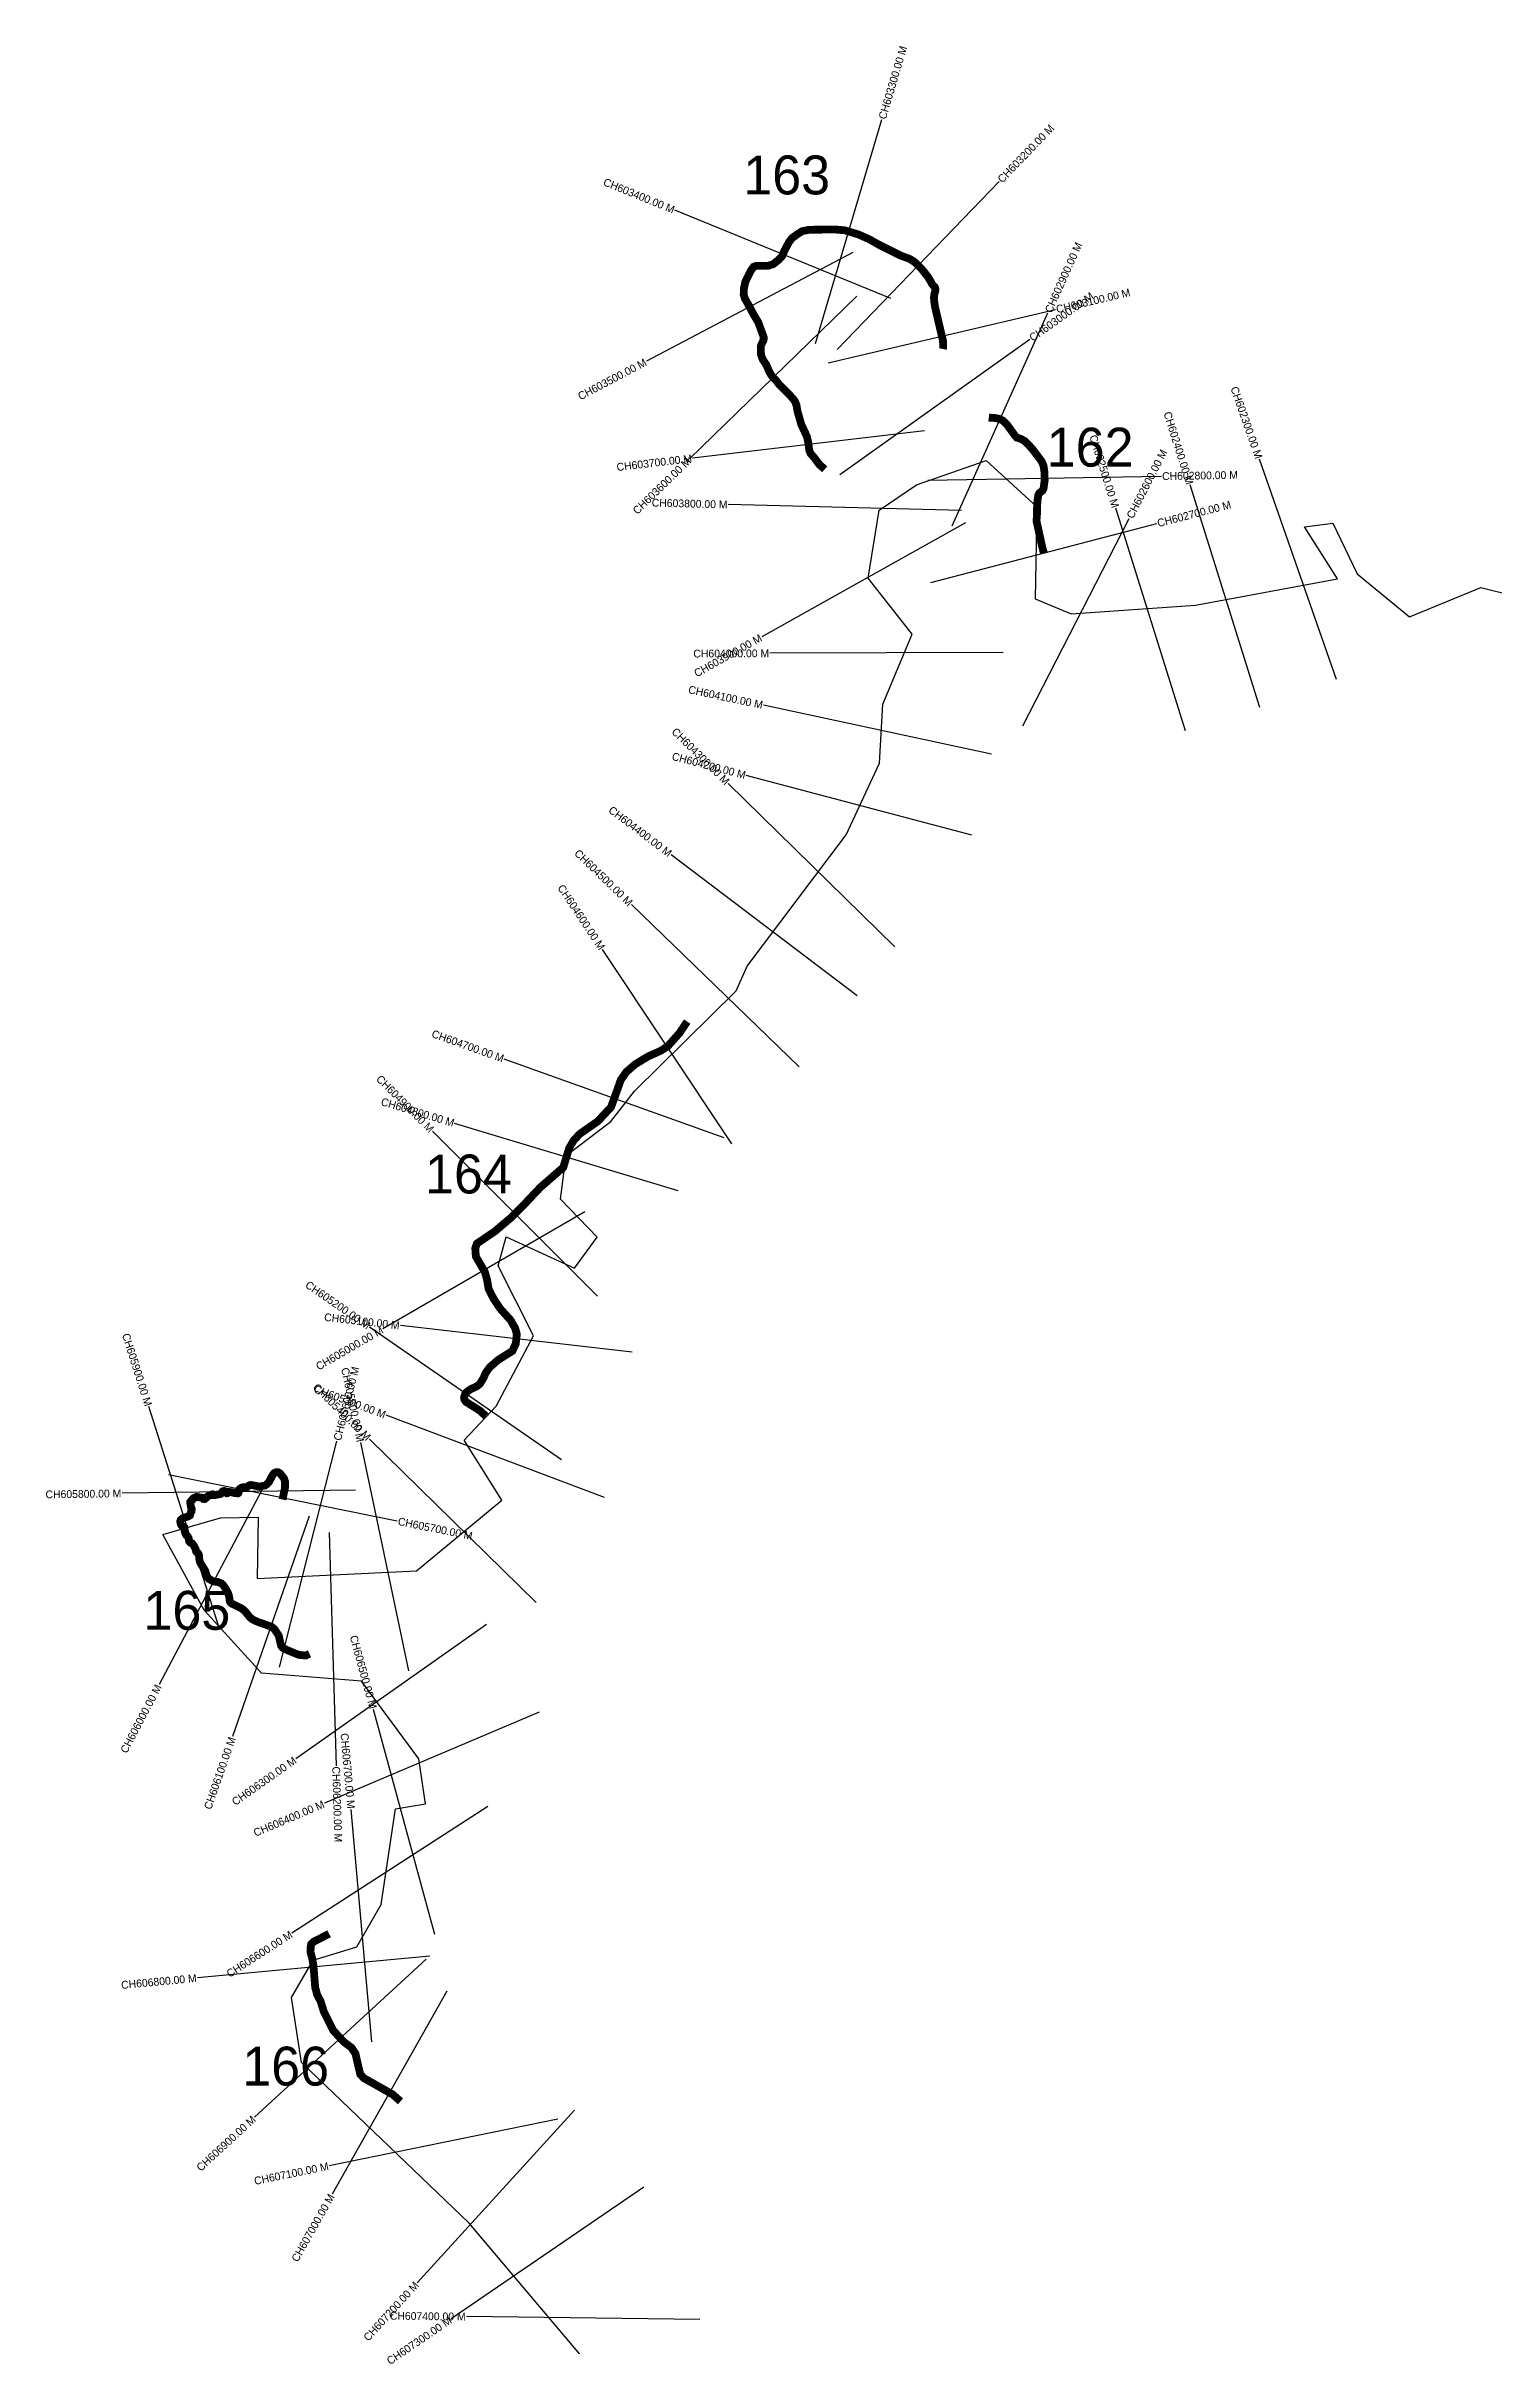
# Model space of a CAD drawing. Header units: metres. Extents: x 319599 to 325959, y 1825850 to 1831473.
# Drawn here: x 319599 to 321460, y 1828516 to 1831473 of the extents above; entities that cross this region are included whole.
import ezdxf
from ezdxf.enums import TextEntityAlignment as Align

# ---------------------------------------------------------------- set-up
doc = ezdxf.new("R2010")
doc.units = ezdxf.units.M
for name, color, linetype in [('CS', 134, 'Continuous'), ('CSMark', 6, 'Continuous'), ('UNPROTECTED', 10, 'Continuous')]:
    doc.layers.add(name, color=color, linetype=linetype)

msp = doc.modelspace()

# ---------------------------------------------------------------- linework, layer by layer
at = {"color": 6}
for points in [[(320669.5, 1830876.6), (320717.4, 1830909.1), (320807.1, 1830940.5), (320872.1, 1830880.8), (320870, 1830762.6), (320916.4, 1830743.5), (321076.2, 1830754.3), (321258.6, 1830788.4), (321216.2, 1830855.2), (321252.7, 1830859.8), (321284.1, 1830794.7), (321351.4, 1830739.5), (321442.8, 1830777.1), (321489.7, 1830765.5)], [(320291.7, 1828497.6), (320142.5, 1828674.3), (319927.1, 1828880.9), (319914.1, 1828964.3), (319942.3, 1829012.5), (319998.2, 1829029.4), (320029.7, 1829084.1), (320048.1, 1829206.8), (320086.6, 1829213.3), (320078, 1829271.2), (320004.4, 1829371), (319875.7, 1829381.2), (319802, 1829462.2), (319748.9, 1829559.5), (319823.2, 1829581.1), (319871.6, 1829582.1), (319870.2, 1829503.2), (320074.8, 1829512.9), (320184.6, 1829603.7), (320136.1, 1829681.1), (320177.4, 1829724.7), (320225.4, 1829814.9), (320179.9, 1829904.9), (320190, 1829942.3), (320278.1, 1829902.1), (320307.1, 1829942.1), (320260.2, 1829990.8), (320267.4, 1830046.9), (320324.8, 1830090.7), (320355, 1830129.8), (320486, 1830258.7), (320499.8, 1830290.3), (320627.2, 1830459.3), (320670.2, 1830551.5), (320674.4, 1830627.2), (320711.9, 1830717.2), (320655.4, 1830789.3), (320669.5, 1830876.6)]]:
    msp.add_lwpolyline(points, dxfattribs=at)
at = {"layer": 'CS'}
for p, q in [((320587.8, 1831091.1), (320673, 1831378.7)), ((320615.6, 1831083.3), (320823.7, 1831299.3)), ((320684.8, 1831148.9), (320407, 1831262.2)), ((320635.7, 1831208), (320370.4, 1831068)), ((320640.9, 1831151.9), (320426, 1830942.6)), ((320604.2, 1831066), (320896.2, 1831134.5)), ((320763.5, 1830856.6), (320886.3, 1831130.4)), ((320619, 1830922.4), (320863.4, 1831096.4)), ((320727.8, 1830978.8), (320429.9, 1830943.4)), ((321257.4, 1830659.1), (321158.3, 1830942.2)), ((320732.3, 1830915), (321032.3, 1830920.3)), ((321158.9, 1830622.8), (321069.2, 1830909.1)), ((320775.6, 1830876), (320475.7, 1830883.7)), ((321063.5, 1830592.9), (320973.8, 1830879.2)), ((320780.5, 1830860.2), (320518.7, 1830713.9)), ((320736, 1830783.8), (321026.4, 1830859.4)), ((320854.1, 1830599.2), (320991.1, 1830866.1)), ((320829.2, 1830693.8), (320529.2, 1830692.6)), ((320814.2, 1830562.7), (320520.9, 1830625.7)), ((320689.6, 1830315), (320475.7, 1830525.3)), ((320788.8, 1830458.7), (320498.8, 1830535.4)), ((320641.2, 1830252.3), (320402.1, 1830433.5)), ((320566.7, 1830160.9), (320351.1, 1830369.5)), ((320480.2, 1830062), (320314.2, 1830311.9)), ((320470.2, 1830069.6), (320187.8, 1830170.8)), ((320307.6, 1829866.1), (320095.4, 1830078.2)), ((320411.3, 1830001.6), (320124, 1830088.2)), ((320291.3, 1829974.5), (320031.8, 1829824)), ((320261.3, 1829655.5), (320014.7, 1829826.4)), ((320352.3, 1829794.2), (320054.2, 1829828.2)), ((319821.7, 1829438.3), (319730.8, 1829724.2)), ((320316.7, 1829607.4), (320035.8, 1829712.9)), ((319899, 1829388.9), (319972.7, 1829679.8)), ((320065.3, 1829384.3), (320003.2, 1829677.8)), ((320228.7, 1829472.2), (320014.6, 1829682.3)), ((319884.1, 1829632), (319744, 1829366.7)), ((319756.3, 1829636.8), (320050.3, 1829577.1)), ((319996.5, 1829616.7), (319696.5, 1829612.6)), ((319937.1, 1829583), (319838.5, 1829299.7)), ((319962.7, 1829562.3), (319971.5, 1829262.4)), ((320165.1, 1829443.7), (319919.7, 1829271.2)), ((320232.7, 1829331.4), (319956.7, 1829214)), ((320098.6, 1829045.4), (320019.8, 1829334.8)), ((320166.8, 1829210), (319914.8, 1829047.2)), ((320017.5, 1828907.4), (319991, 1829206.2)), ((320092, 1829017.6), (319793.3, 1828989.5)), ((320087.3, 1829013.7), (319866.8, 1828810.4)), ((320114, 1828972.6), (319966.4, 1828711.5)), ((320256.7, 1828808), (319962.8, 1828747.9)), ((320277.9, 1828819.3), (320075.8, 1828597.6)), ((320367, 1828720.6), (320119.4, 1828551.2)), ((320439.1, 1828550.4), (320139.1, 1828554))]:
    msp.add_line(p, q, dxfattribs=at)
at = {"layer": 'UNPROTECTED', "const_width": 10, "flags": 128}
for points in [[(320751.6, 1831083.8), (320752, 1831085.8), (320751.6, 1831094.5), (320748.5, 1831107.7), (320747, 1831114), (320744.2, 1831126), (320741.3, 1831138.4), (320740.4, 1831145.3), (320740, 1831149.7), (320740.6, 1831154.5), (320741.7, 1831157.7), (320742, 1831161.1), (320741.2, 1831163.2), (320737.9, 1831166.9), (320735.8, 1831170.6), (320732.8, 1831175.8), (320728.3, 1831181.6), (320723.8, 1831187.2), (320714.6, 1831196.1), (320708.3, 1831199.9), (320697.1, 1831204), (320683.7, 1831210.7), (320669.3, 1831217.9), (320656.9, 1831224.9), (320643, 1831231.1), (320625, 1831236.5), (320612.7, 1831237.5), (320593.9, 1831237.3), (320579.4, 1831237.1), (320570.9, 1831235.4), (320565.6, 1831232.2), (320558, 1831226.8), (320553.8, 1831221.5), (320547.9, 1831210.4), (320545.2, 1831203.7), (320540.8, 1831198.8), (320533.3, 1831192.8), (320526.4, 1831190.7), (320518, 1831190.7), (320511.3, 1831190.7), (320508.3, 1831189.5), (320505, 1831185.1), (320501.3, 1831177.7), (320497.6, 1831170.2), (320495.7, 1831161.3), (320495.5, 1831153.6), (320497.2, 1831148.3), (320501.1, 1831141.6), (320508.3, 1831128), (320514.2, 1831118.2), (320518.1, 1831107.5), (320519.8, 1831103), (320521.3, 1831098.8), (320521.1, 1831095.5), (320519.6, 1831092.4), (320517.8, 1831088.8), (320517.4, 1831084.7), (320517.8, 1831076.2), (320520.1, 1831070.1), (320524.5, 1831063.7), (320528.7, 1831053.9), (320531.9, 1831048.8), (320536.5, 1831044.1), (320540.8, 1831038.6), (320551.4, 1831027.8), (320558.1, 1831020.9), (320561.3, 1831016.6), (320563.3, 1831011.8), (320564.7, 1831003.6), (320569.5, 1830986.9), (320574.2, 1830976.7), (320576.8, 1830971.1), (320578.6, 1830962.8), (320579.8, 1830953.4), (320581.4, 1830949.6), (320586.2, 1830944.1), (320592.7, 1830935.3), (320599.7, 1830929.2)], [(320881.2, 1830821.7), (320878.9, 1830830.5), (320871.8, 1830862.9), (320872.4, 1830869.4), (320872.5, 1830879.4), (320873.1, 1830888.8), (320874.1, 1830895.8), (320875.6, 1830898.7), (320879.5, 1830901.7), (320880.9, 1830904.4), (320882.3, 1830914.7), (320882.1, 1830925.3), (320880.9, 1830933.7), (320878.2, 1830939.8), (320872, 1830948), (320866.5, 1830955.3), (320857.3, 1830965.1), (320851.7, 1830968.3), (320846.5, 1830969.9), (320843.8, 1830973), (320834.5, 1830985.8), (320828.4, 1830991.9), (320823.6, 1830994.1), (320819.3, 1830995), (320811.3, 1830995.6), (320810.5, 1830995.7)], [(320422.9, 1830219.1), (320413.1, 1830204.5), (320403.7, 1830193.9), (320398, 1830187.5), (320389.6, 1830181.9), (320372.7, 1830174.3), (320356.3, 1830164.4), (320344.7, 1830154.4), (320337.6, 1830144.2), (320333, 1830131.3), (320327.7, 1830116.6), (320325, 1830109.1), (320317.5, 1830101.1), (320308, 1830090.9), (320295.1, 1830081.9), (320284.6, 1830074.5), (320276.7, 1830065.9), (320271, 1830056), (320267, 1830042.8), (320263.6, 1830031.6), (320234.3, 1830006.1), (320213.4, 1829984), (320195.9, 1829966.5), (320175.3, 1829949.1), (320160.7, 1829939.2), (320152.6, 1829933.7), (320150.5, 1829927.7), (320151.2, 1829917.1), (320159.2, 1829903.3), (320162.8, 1829897.2), (320165.6, 1829887.3), (320167.6, 1829875.3), (320174.1, 1829862.7), (320182.8, 1829849.7), (320195.9, 1829835.2), (320201.9, 1829824.6), (320203.9, 1829816.9), (320202.5, 1829804.6), (320198, 1829795.4), (320179.9, 1829784.1), (320169, 1829774.6), (320163.6, 1829766.9), (320161, 1829760.7), (320156.5, 1829753.4), (320152.3, 1829750), (320145.1, 1829746.8), (320139.2, 1829742.7), (320137.4, 1829740.1), (320136.1, 1829736.1), (320136.5, 1829732.9), (320138.6, 1829730.1), (320156.1, 1829719.1), (320164.1, 1829711.8)], [(319902.8, 1829604.6), (319904.2, 1829611.5), (319905.9, 1829619.8), (319905.9, 1829627.9), (319904.4, 1829632.2), (319899.6, 1829638.2), (319896.8, 1829639.8), (319894.5, 1829639.7), (319892, 1829638.6), (319889.7, 1829635.5), (319885.6, 1829627.5), (319882.5, 1829624.1), (319880.2, 1829622.6), (319876.9, 1829622), (319872.9, 1829621.2), (319868.7, 1829622.1), (319864.1, 1829623), (319862.1, 1829623.3), (319860.8, 1829623.1), (319859.4, 1829622.5), (319858.4, 1829621.7), (319857.1, 1829620.7), (319856, 1829620.4), (319853, 1829620.3), (319851.1, 1829620.2), (319849.6, 1829619.6), (319848.1, 1829618.6), (319847, 1829617.4), (319846.5, 1829616), (319846.5, 1829614.2), (319846.1, 1829613), (319845.4, 1829612.5), (319841, 1829612.9), (319836.9, 1829614), (319834.7, 1829614.4), (319833.6, 1829614.3), (319832.4, 1829613.2), (319831.9, 1829612.8), (319831.3, 1829612.7), (319830.8, 1829613.2), (319830.7, 1829614.2), (319830.1, 1829614.9), (319828.9, 1829615.3), (319827.6, 1829615.6), (319826.2, 1829615.3), (319825.4, 1829614.5), (319824.3, 1829612.9), (319823.4, 1829611.8), (319821.5, 1829611.3), (319819.4, 1829611.1), (319817.1, 1829610.5), (319814.3, 1829610.4), (319813.9, 1829610.6), (319813.6, 1829610.9), (319813.3, 1829611.2), (319812.8, 1829611.3), (319812, 1829611.2), (319811.5, 1829610.9), (319811.1, 1829610.5), (319810.6, 1829610.1), (319808.5, 1829609.7), (319807, 1829609), (319805.9, 1829608.2), (319804.6, 1829606.6), (319803.6, 1829605.9), (319802.7, 1829605.2), (319801.6, 1829605.3), (319801.4, 1829605.8), (319801.1, 1829606.4), (319800.2, 1829606.8), (319797.7, 1829607.1), (319793.1, 1829607.8), (319792.1, 1829608), (319791.4, 1829607.7), (319790.3, 1829607.1), (319787.9, 1829606), (319787.1, 1829605.1), (319786.7, 1829604.5), (319786.5, 1829603.6), (319785.9, 1829603.1), (319784.8, 1829602.4), (319784.2, 1829601.5), (319784.2, 1829599.8), (319784.6, 1829597.6), (319785.2, 1829594.1), (319786, 1829592.7), (319786, 1829591.2), (319785.8, 1829589.7), (319784.9, 1829587.9), (319784.3, 1829586.5), (319784, 1829585.1), (319783.8, 1829584.2), (319782.6, 1829583.4), (319780.8, 1829582.6), (319777.1, 1829581.5), (319775, 1829580.8), (319773.1, 1829579.6), (319771.9, 1829578.5), (319771.4, 1829577), (319771.4, 1829575.7), (319772.1, 1829572.5), (319773.3, 1829570.8), (319774.9, 1829569.7), (319776.6, 1829568.7), (319776.9, 1829567.6), (319776.8, 1829565.8), (319777.1, 1829563.4), (319777.9, 1829561), (319779.2, 1829558.6), (319781, 1829557), (319781.9, 1829555.4), (319782.4, 1829553.3), (319782.6, 1829551.3), (319783, 1829550.3), (319784.4, 1829549.1), (319786.4, 1829548.3), (319788.6, 1829545.4), (319790.9, 1829541.2), (319791.7, 1829537.8), (319792.5, 1829536.7), (319794.2, 1829535.6), (319795.3, 1829533.5), (319795.6, 1829530.3), (319795.9, 1829526.9), (319796.9, 1829523.6), (319798.8, 1829520.4), (319801.6, 1829515.9), (319803.7, 1829512.4), (319804.2, 1829509.7), (319806.5, 1829504.6), (319808.2, 1829502.5), (319810.3, 1829501.3), (319814.1, 1829499.3), (319819.8, 1829498.5), (319824.1, 1829496.8), (319826.1, 1829495.1), (319830.7, 1829488.4), (319833.4, 1829482.7), (319834.5, 1829477.9), (319834.9, 1829473.8), (319835.9, 1829472.1), (319838, 1829470.5), (319843.3, 1829467.9), (319849.4, 1829465), (319852.6, 1829462.7), (319855.5, 1829459.9), (319858.3, 1829456.1), (319861.7, 1829452.4), (319864.6, 1829450.2), (319871.3, 1829447.1), (319882.2, 1829443.3), (319888.3, 1829441.2), (319892.4, 1829437.9), (319897.9, 1829429.5), (319899.2, 1829423.8), (319900.9, 1829416.6), (319902.9, 1829413.9), (319909.6, 1829410.6), (319923.6, 1829404.9), (319932.6, 1829404), (319937.4, 1829406.2)], [(319962.6, 1829046.3), (319952.8, 1829041.2), (319942.7, 1829036), (319939.6, 1829033), (319938.9, 1829029.8), (319938.8, 1829022.3), (319941, 1829014.3), (319942.3, 1829006.4), (319943.3, 1828995.7), (319944.7, 1828977.5), (319947.2, 1828968), (319951.6, 1828959.7), (319955.9, 1828946), (319962.3, 1828933.2), (319968, 1828921.9), (319981.1, 1828907.6), (319991.5, 1828899.7), (319996.5, 1828892.2), (319999.9, 1828877.2), (320002.7, 1828865.5), (320007.4, 1828860.6), (320023.7, 1828851.4), (320044.2, 1828839.8), (320053.6, 1828831.5), (320054.4, 1828830.8)]]:
    msp.add_lwpolyline(points, dxfattribs=at)

# ---------------------------------------------------------------- texts
at = {"char_height": 50, "attachment_point": 1}
for s, insert in [('\\pxt1;163', (320495, 1831332.6)), ('\\pxt1;162', (320885, 1830982.6)), ('\\pxt1;164', (320086, 1830048.1)), ('\\pxt1;165', (319724, 1829487.1)), ('\\pxt1;166', (319851, 1828901.1))]:
    msp.add_mtext_dynamic_manual_height_columns(s, width=70.183, gutter_width=1, heights=[0], dxfattribs=dict(at, insert=insert))
at = {"layer": 'CSMark'}
for s, rotation, p in [('CH603300.00 M', 73.4914, (320673.3, 1831379.7)), ('CH603200.00 M', 46.0569, (320824.4, 1831300)), ('CH602900.00 M', 65.8469, (320886.7, 1831131.3)), ('CH603000.00 M', 35.4552, (320864.2, 1831097)), ('CH603100.00 M', 13.1964, (320897.2, 1831134.7)), ('CH602600.00 M', 62.8337, (320991.5, 1830867)), ('CH602800.00 M', 1.005, (321033.3, 1830920.3)), ('CH602700.00 M', 14.5892, (321027.3, 1830859.6)), ('CH605600.00 M', 75.7822, (319972.9, 1829680.7)), ('CH605700.00 M', 348.5214, (320051.3, 1829576.9)), ('CH606200.00 M', 271.6847, (319971.6, 1829261.4))]:
    msp.add_text(s, height=10, rotation=rotation, dxfattribs=at).set_placement(p, align=Align.MIDDLE_LEFT)
for s, rotation, p in [('CH603400.00 M', 337.8188, (320406.1, 1831262.5)), ('CH603500.00 M', 27.8138, (320369.5, 1831067.6)), ('CH602300.00 M', 289.292, (321157.9, 1830943.2)), ('CH602400.00 M', 287.3991, (321068.9, 1830910)), ('CH602500.00 M', 287.3991, (320973.5, 1830880.1)), ('CH603700.00 M', 6.7625, (320428.9, 1830943.3)), ('CH603600.00 M', 44.2385, (320425.2, 1830941.9)), ('CH603800.00 M', 358.5237, (320474.7, 1830883.8)), ('CH604000.00 M', 0.2208, (320528.2, 1830692.6)), ('CH603900.00 M', 29.2055, (320517.8, 1830713.4)), ('CH604100.00 M', 347.8818, (320519.9, 1830625.9)), ('CH604300.00 M', 315.503, (320474.9, 1830526)), ('CH604200.00 M', 345.1739, (320497.8, 1830535.7)), ('CH604400.00 M', 322.8277, (320401.3, 1830434.1)), ('CH604500.00 M', 315.9307, (320350.4, 1830370.2)), ('CH604600.00 M', 303.5969, (320313.7, 1830312.7)), ('CH604700.00 M', 340.2881, (320186.8, 1830171.2)), ('CH604900.00 M', 315.0145, (320094.7, 1830078.9)), ('CH604800.00 M', 343.2285, (320123.1, 1830088.5)), ('CH605200.00 M', 325.2949, (320013.9, 1829826.9)), ('CH605100.00 M', 353.4992, (320053.2, 1829828.3)), ('CH605900.00 M', 287.6369, (319730.5, 1829725.1)), ('CH605000.00 M', 30.116, (320031, 1829823.5)), ('CH605400.00 M', 315.5437, (320013.9, 1829683)), ('CH605300.00 M', 339.4052, (320034.9, 1829713.3)), ('CH605500.00 M', 281.9374, (320003, 1829678.8)), ('CH605800.00 M', 0.7832, (319695.5, 1829612.5)), ('CH606500.00 M', 285.2466, (320019.5, 1829335.8)), ('CH606000.00 M', 62.1727, (319743.6, 1829365.8)), ('CH606100.00 M', 70.8129, (319838.2, 1829298.8)), ('CH606700.00 M', 275.0725, (319990.9, 1829207.2)), ('CH606300.00 M', 35.1128, (319918.9, 1829270.6)), ('CH606400.00 M', 23.0481, (319955.8, 1829213.6)), ('CH606600.00 M', 32.8712, (319914, 1829046.6)), ('CH606800.00 M', 5.3715, (319792.3, 1828989.4)), ('CH606900.00 M', 42.6782, (319866, 1828809.7)), ('CH607100.00 M', 11.5506, (319961.8, 1828747.7)), ('CH607000.00 M', 60.5199, (319965.9, 1828710.6)), ('CH607200.00 M', 47.6328, (320075.1, 1828596.9)), ('CH607300.00 M', 34.3785, (320118.6, 1828550.7)), ('CH607400.00 M', 359.3238, (320138.1, 1828554))]:
    msp.add_text(s, height=10, rotation=rotation, dxfattribs=at).set_placement(p, align=Align.MIDDLE_RIGHT)

doc.saveas('drawing.dxf')
